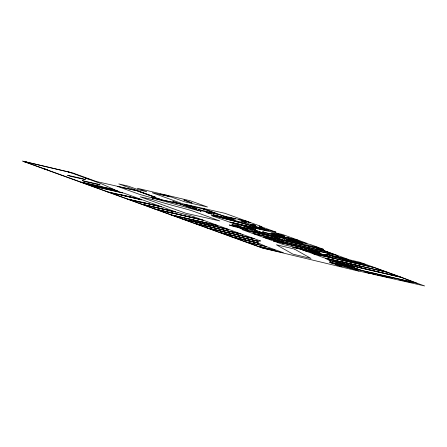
<?xml version="1.0" encoding="UTF-8"?>
<svg xmlns="http://www.w3.org/2000/svg" width="447" height="447" viewBox="0 0 447 447"><rect width="100%" height="100%" fill="white"/><g stroke="black" fill="none" stroke-linecap="round" stroke-linejoin="round"><path stroke-width="0.67" d="M232.356 218.253L228.249 217.655L235.273 220.198L229.568 218.874L233.826 219.84L233.373 219.678M159.495 199.245L151.209 197.613L180.722 204.061M70.71 172.609L68.274 172.056L71.615 172.933M87.578 178.722L85.148 178.169L88.489 179.051M173.291 201.284L172.682 201.144L200.653 211.202M200.267 211.146L201.262 211.342M216.298 215.968L232.764 219.538M219.628 217.091L219.019 216.951C234.764 221.544 250.89 224.824 266.345 230.412L230.043 222.209M219.913 217.192L255.019 225.21L254.611 225.064M236.904 226.517L236.295 226.378L237.653 226.785M237.273 226.73L246.057 228.696M279.425 238.704L279.733 238.771M282.448 239.754L274.262 236.826L245.358 230.244L245.995 230.473M324.399 254.667L322.527 254.209L325.93 255.444L317.839 253.147L317.23 253.008L320.633 254.242L314.191 252.32L313.582 252.181L316.979 253.41L302.714 250.164L326.154 255.522L334.267 258.467L311.928 253.337L304.72 250.722M370.859 270.34L401.529 277.33L417.174 283.247M372.664 273.659L371.446 273.385L375.184 274.737L364.534 271.647L370.434 273.665L359.477 271.178L354.717 269.452L357.231 269.994L344.849 265.876L329.595 262.417L332.903 263.613L334.579 263.993L332.406 263.205L344.279 265.898L350.968 268.323M373.072 273.81L372.463 273.67L375.793 274.877L388.7 277.805L385.37 276.598L377.637 274.844M371.01 270.407L333.501 261.445M242.403 220.533L251.382 222.902L261.92 226.718L259.182 226.098L259.59 226.249M246.621 221.176L224.981 213.331L182.594 203.748L152.226 192.741L171.486 197.077L184.399 201.759L207.537 207.006L190.45 200.815L165.653 194.965L169.447 196.339L160.557 194.322L159.92 194.093L167.714 195.859L164.479 194.685L137.268 188.265L146.756 191.707L138.536 189.841L128.457 186.187L118.835 183.918L155.785 197.311L154.567 197.038L137.425 190.824L96.485 181.538L72.727 172.922L22.35 161.043L107.185 191.797L141.565 199.53L124.199 193.233L90.585 185.611L107.95 191.908M401.3 277.246L387.957 272.407L328.456 258.886M374.586 267.731L386.057 271.888M387.191 272.296L399.629 276.805L329.216 260.344L325.26 258.299L360.204 266.317L359.187 265.943M260.193 226.383L273.972 231.378M318.717 247.554L310.101 244.436L257.746 232.557L255.477 231.736M273.592 231.322L275.989 232.11L262.026 228.702M268.798 230.205L261.797 228.618L250.331 224.461L255.813 225.701L253.499 224.863M239.357 219.84L238.905 219.678L250.739 222.667L246.85 221.259L223.489 215.929L203.502 208.766L204.413 209.095M266.06 229.585L259.875 227.344L262.613 227.964L262.205 227.814L258.858 227.054L265.451 229.445M316.85 247.979L315.604 247.526L323.701 249.365L319.124 247.705L283.89 239.659L284.298 239.804M337.278 255.382L327.953 252.002L263.831 237.43M326.053 251.482L316.493 248.018L253.209 233.664L262.769 237.128L327.724 251.924L317.074 248.063L253.181 233.569M327.187 251.89L335.608 254.946L272.318 240.592L264.183 237.642L283.582 242.134L282.621 241.782M359.075 263.467L342.251 259.685M411.475 282.465L399.372 279.749M303.032 243.403L286.214 239.614M234.949 218.779L235.401 218.946L227.607 217.421L223.712 216.013M285.46 237.877L273.357 235.161M337.362 256.707L339.178 257.36L328.478 254.689M334.898 256.148L348.677 259.517L337.502 255.466L273.609 240.972M205.117 209.52L217.13 213.873L198.116 209.375L203.553 211.347L219.851 214.856L231.859 219.209L212.845 214.711L221.042 216.94L215.56 215.7L216.907 216.102M202.966 208.799L205.883 209.632L186.863 205.145M330.713 255.164L325.539 254.27L337.396 257.014L340.837 258.26L341.447 258.4L337.999 257.154L359.779 262.193L365.735 264.356L343.514 259.316L332.507 256.153L334.887 257.014M231.92 219.438L232.317 219.583M358.053 265.535L342.419 261.853L343.441 262.221M331.708 256.321L337.831 258.081L366.143 264.501L374.754 267.624L335.183 258.651L323.851 254.539M287.343 240.497L290.058 241.481L287.019 240.793M286.734 240.357L289.226 241.263M391.924 278.492L392.231 278.604M193.3 206.575L184.633 204.486L190.651 206.419L189.288 205.927M309.195 249.046L321.382 253.382L294.824 247.303L319.756 252.957L308.586 248.906M208.078 212.889L207.117 212.537L211.839 214.102L206.05 212.459M282.146 239.687L285.253 240.81M325.388 255.41L332.596 258.025M239.357 224.321L256.444 230.518L233.122 225.227L257.947 230.915L251.326 228.518L255.561 229.473L244.895 225.919L275 232.747L282.929 235.619L271.547 233.038L279.459 235.29L280.554 235.541L277.632 234.479L284.75 236.094L276.369 233.055L282.336 234.412L298.015 240.095L284.923 237.128L282.253 236.156L281.157 235.91L283.828 236.876L278.034 235.228L275.05 234.552L279.872 235.982L266.295 232.898L262.629 231.736L266.138 232.926L286.141 237.463L296.104 240.207L297.199 240.452L287.689 237.815L298.467 240.257L307.078 243.38L296.199 240.911L300.082 241.497L298.669 240.989L294.618 240.553L266.289 234.127L260.059 231.87L254.807 230.708M284.152 240.564L273.575 236.726L242.213 229.68L251.89 233.183L282.482 240.123L272.81 236.614M254.773 230.076L238.592 224.21L230.088 222.31L240.86 226.216L231.859 224.606L233.887 225.338M259.064 231.675L265.071 233.854L237.804 227.506L238.642 227.724M374.809 273.67L375.173 273.804L372.954 273.083M377.715 274.804L377.229 274.698L390.304 277.76L385.979 276.738L389.309 277.945L424.65 285.957L417.397 283.331L360.416 270.234L350.772 266.742L336.546 263.484M281.487 241.374L265.915 237.709L266.876 238.061M252.432 231.049L254.701 231.87L251.829 230.909M351.158 266.798L360.796 270.295M242.017 227.808L248.024 229.987M240.922 227.562L245.721 229.3M312.475 253.522L375.162 267.77L387.728 272.329L324.081 257.83L313.213 253.807M339.435 265.753L341.458 266.49L335.373 264.512L351.308 268.446L358.902 271.2L262.171 247.979L244.492 241.57M203.558 220.27L169.184 212.101L170.43 212.554M254.321 238.67L229.613 232.937M217.488 225.444L170.793 214.851L154.701 209.017M228.59 229.467L181.672 218.795L171.017 214.934M240.888 233.926L194.188 223.332L181.895 218.879L229.652 229.769L240.961 233.87L194.87 223.416L183.566 219.315M257.556 241.106L219.231 232.412L206.933 227.953M113.538 189.494L117.79 191.031L115.186 190.299L115.527 190.422M161.233 206.743L141.716 202.15L142.962 202.597M175.42 211.884L141.196 204.123L127.239 199.066M115.795 190.433L112.968 189.405L82.371 182.471L85.489 183.6L100.173 186.958L99.664 186.773M139.123 198.976L120.221 194.518L121.467 194.97M140.257 199.384L141.503 199.837L122.601 195.384M158.411 206.134L159.657 206.587M109.711 189.053L110.051 189.176L107.274 188.5L110.616 189.712L96.155 186.433L98.647 187.338M257.858 242.9L231.747 236.949L219.455 232.49M108.526 188.83L122.741 192.83L90.048 185.416L80.812 182.069M207.43 224.729L208.397 225.081L192.21 221.276M257.511 242.883L258.472 243.235L242.291 239.43M230.803 233.368L231.764 233.714L206.71 227.869L194.417 223.416M144.437 203.134L127.015 198.982L107.414 191.875L142.694 199.943L161.389 206.715L127.775 199.094L109.085 192.316M171.899 213.09L154.478 208.939L141.425 204.206M216.829 230.037L217.79 230.384M92.814 185.22L93.099 185.326M191.081 220.868L190.115 220.516L228.428 229.328L218.779 225.83L172.687 215.376L182.432 218.907M85.712 183.678L91.037 185.611M233.647 237.469L245.034 241.598M330.149 261.299L329.847 261.735L331.104 262.188L351.918 266.909L361.562 270.407L415.503 282.806L400.763 277.218L329.5 260.528L330.149 261.299M258.003 241.296L257.092 241.559L258.048 242.816L232.205 236.949L221.125 232.932L258.003 241.296M260.472 240.944L258.338 241.224L219.991 232.524L208.604 228.395L254.695 238.849L260.472 240.944M214.158 215.974L211.548 215.588L228.752 221.829L264.674 229.976C248.113 224.355 231.088 220.337 214.158 215.974M158.344 198.893L149.801 197.256L139.436 194.339L117.332 186.326L136.659 190.713L160.713 199.429L158.344 198.893M160.261 199.479L152.265 197.948L198.597 210.705L179.962 203.949L160.261 199.479M26.535 162.188L24.099 161.635L27.44 162.512L26.535 162.188M184.432 200.161L183.823 200.021L192.081 202.932L184.432 200.161M46.365 169.374L43.929 168.821L47.27 169.704L46.365 169.374M82.729 178.699L67.508 175.246L70.224 176.23L85.444 179.683L82.729 178.699M97.457 184.035L82.237 180.588L84.952 181.571L100.173 185.024L97.457 184.035M193.484 207.447L192.389 207.201L197.11 208.76L193.484 207.447M114.141 189.567L80.359 181.907L24.116 161.518L69.598 172.246L101.435 183.79L114.141 189.567M152.863 199.664L140.224 196.797L185.924 213.258L219.829 220.947L194.272 211.576A31.234 1.307 13.7 0 0 178.308 206.933A56.082 2.347 13.7 0 1 152.863 199.664M241.877 220.98L241.268 220.846L246.465 222.645L241.877 220.98M142.425 202.569L128.909 199.507L141.962 204.234L175.576 211.861L162.524 207.129L142.425 202.569M178.051 212.576L143.096 204.648L155.243 209.051L202.335 219.868L191.813 216.052L178.051 212.576M240.156 227.45L229.233 224.97L233.122 226.378L244.051 228.858L240.156 227.45M241.246 228.668L240.637 228.529L243.587 229.518L241.246 228.668M169.888 212.526L156.377 209.459L171.424 214.918L217.51 225.372L203.709 220.365L169.888 212.526M307.821 248.795L273.452 241L283.716 244.721L318.085 252.516L307.821 248.795M242.173 234.312L196.088 223.858L207.475 227.981L253.41 238.385L242.173 234.312M298.451 248.532L292.623 247.23L306.955 250.773L298.451 248.532M243.056 239.542L231.976 237.033L244.269 241.486L265.395 246.219L258.545 243.118L243.056 239.542M266.529 246.627L246.163 242.011L262.937 248.091L283.297 252.706L266.529 246.627M272.843 249.538L260.053 246.638L274.994 250.314L272.843 249.538M294.411 249.04L276.386 244.766L292.975 254.17L310.995 258.45L294.411 249.04"/></g></svg>
